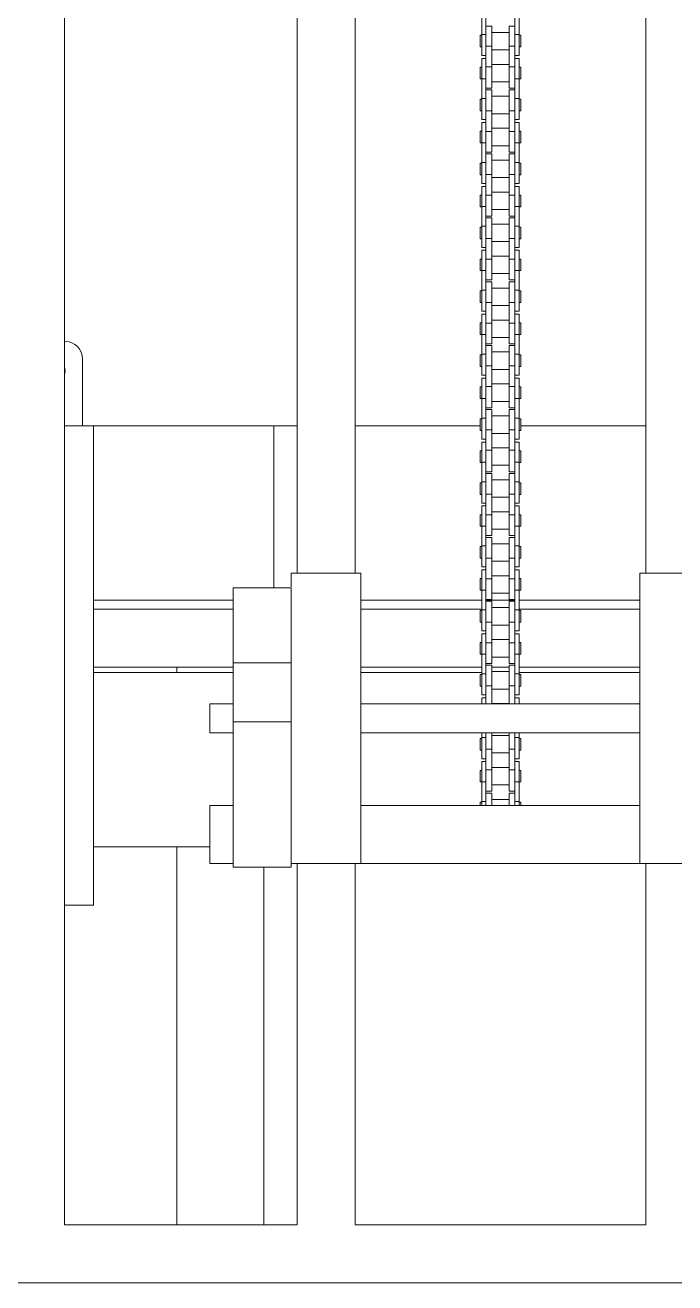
# Model space of a CAD drawing. Header units: millimetres. Extents: x 0 to 1189, y 0 to 841.
# Drawn here: x 546.3 to 568.66, y 412.5 to 455.79 of the extents above; entities that cross this region are included whole.
import ezdxf

# ---------------------------------------------------------------- set-up
doc = ezdxf.new("R2010")
doc.units = ezdxf.units.MM

msp = doc.modelspace()

# ---------------------------------------------------------------- linework, layer by layer
at = {"color": 7, "linetype": 'Continuous', "lineweight": 15}
for p, q in [((557.656, 436.932), (557.656, 506.504)), ((567.656, 436.932), (567.656, 506.504)), ((555.656, 436.932), (555.656, 484.504)), ((547.656, 462.064), (547.656, 414.504)), ((562.016, 455.466), (562.016, 456.143)), ((562.156, 455.546), (562.156, 456.035)), ((563.156, 455.546), (563.156, 456.035)), ((563.296, 455.466), (563.296, 456.143)), ((562.016, 455.439), (561.956, 455.439)), ((561.956, 455.439), (561.956, 455.039)), ((562.016, 454.739), (562.016, 455.466)), ((562.016, 455.466), (562.156, 455.466)), ((562.356, 455.759), (562.156, 455.759)), ((562.156, 455.064), (562.156, 455.546)), ((562.356, 455.064), (562.356, 455.759)), ((562.956, 455.539), (562.356, 455.539)), ((563.156, 455.759), (562.956, 455.759)), ((562.956, 455.064), (562.956, 455.759)), ((563.156, 455.064), (563.156, 455.546)), ((563.296, 455.466), (563.156, 455.466)), ((563.296, 454.739), (563.296, 455.466)), ((563.356, 455.439), (563.296, 455.439)), ((563.356, 455.439), (563.356, 455.039)), ((561.956, 455.039), (562.016, 455.039)), ((562.156, 455.064), (562.356, 455.064)), ((562.156, 454.354), (562.156, 455.064)), ((562.356, 454.354), (562.356, 455.064)), ((562.356, 454.939), (562.956, 454.939)), ((563.156, 455.064), (562.956, 455.064)), ((562.956, 454.354), (562.956, 455.064)), ((563.156, 454.354), (563.156, 455.064)), ((563.296, 455.039), (563.356, 455.039)), ((562.016, 454.739), (562.156, 454.739)), ((562.156, 454.64), (562.016, 454.64)), ((562.016, 453.944), (562.016, 454.64)), ((563.156, 454.739), (563.296, 454.739)), ((563.296, 454.64), (563.156, 454.64)), ((563.296, 453.944), (563.296, 454.64)), ((562.016, 454.34), (561.956, 454.34)), ((561.956, 454.34), (561.956, 453.94)), ((562.156, 453.836), (562.156, 454.354)), ((562.156, 454.354), (562.356, 454.354)), ((562.956, 454.44), (562.356, 454.44)), ((562.356, 453.62), (562.356, 454.354)), ((563.156, 454.354), (562.956, 454.354)), ((562.956, 453.62), (562.956, 454.354)), ((563.156, 453.836), (563.156, 454.354)), ((563.356, 454.34), (563.296, 454.34)), ((563.356, 454.34), (563.356, 453.94)), ((561.956, 453.94), (562.016, 453.94)), ((562.016, 453.944), (562.156, 453.944)), ((562.016, 453.267), (562.016, 453.944)), ((562.156, 453.347), (562.156, 453.836)), ((562.356, 453.84), (562.956, 453.84)), ((563.296, 453.944), (563.156, 453.944)), ((563.156, 453.347), (563.156, 453.836)), ((563.296, 453.267), (563.296, 453.944)), ((563.296, 453.94), (563.356, 453.94)), ((562.016, 453.24), (561.956, 453.24)), ((561.956, 453.24), (561.956, 452.84)), ((562.016, 453.267), (562.156, 453.267)), ((562.016, 452.54), (562.016, 453.267)), ((562.156, 453.62), (562.356, 453.62)), ((562.356, 453.56), (562.156, 453.56)), ((562.156, 452.845), (562.156, 453.347)), ((562.356, 452.845), (562.356, 453.56)), ((562.956, 453.34), (562.356, 453.34)), ((562.956, 453.62), (563.156, 453.62)), ((563.156, 453.56), (562.956, 453.56)), ((562.956, 452.845), (562.956, 453.56)), ((563.156, 452.845), (563.156, 453.347)), ((563.296, 453.267), (563.156, 453.267)), ((563.296, 452.54), (563.296, 453.267)), ((563.356, 453.24), (563.296, 453.24)), ((563.356, 453.24), (563.356, 452.84)), ((561.956, 452.84), (562.016, 452.84)), ((562.156, 452.845), (562.356, 452.845)), ((562.156, 452.134), (562.156, 452.845)), ((562.356, 452.134), (562.356, 452.845)), ((563.156, 452.845), (562.956, 452.845)), ((562.956, 452.134), (562.956, 452.845)), ((563.156, 452.134), (563.156, 452.845)), ((563.296, 452.84), (563.356, 452.84)), ((562.016, 452.54), (562.156, 452.54)), ((562.156, 452.44), (562.016, 452.44)), ((562.016, 451.744), (562.016, 452.44)), ((562.356, 452.74), (562.956, 452.74)), ((563.156, 452.54), (563.296, 452.54)), ((563.296, 452.44), (563.156, 452.44)), ((563.296, 451.744), (563.296, 452.44)), ((562.016, 452.14), (561.956, 452.14)), ((561.956, 452.14), (561.956, 451.74)), ((562.156, 452.134), (562.356, 452.134)), ((562.156, 451.636), (562.156, 452.134)), ((562.956, 452.24), (562.356, 452.24)), ((562.356, 451.42), (562.356, 452.134)), ((563.156, 452.134), (562.956, 452.134)), ((562.956, 451.42), (562.956, 452.134)), ((563.156, 451.636), (563.156, 452.134)), ((563.356, 452.14), (563.296, 452.14)), ((563.356, 452.14), (563.356, 451.74)), ((561.956, 451.74), (562.016, 451.74)), ((562.016, 451.744), (562.156, 451.744)), ((562.016, 451.067), (562.016, 451.744)), ((562.156, 451.147), (562.156, 451.636)), ((562.356, 451.64), (562.956, 451.64)), ((563.296, 451.744), (563.156, 451.744)), ((563.156, 451.147), (563.156, 451.636)), ((563.296, 451.067), (563.296, 451.744)), ((563.296, 451.74), (563.356, 451.74)), ((562.016, 451.04), (561.956, 451.04)), ((561.956, 451.04), (561.956, 450.64)), ((562.016, 451.067), (562.156, 451.067)), ((562.016, 450.34), (562.016, 451.067)), ((562.156, 451.42), (562.356, 451.42)), ((562.356, 451.36), (562.156, 451.36)), ((562.156, 450.645), (562.156, 451.147)), ((562.356, 450.645), (562.356, 451.36)), ((562.956, 451.14), (562.356, 451.14)), ((562.956, 451.42), (563.156, 451.42)), ((563.156, 451.36), (562.956, 451.36)), ((562.956, 450.645), (562.956, 451.36)), ((563.156, 450.645), (563.156, 451.147)), ((563.296, 451.067), (563.156, 451.067)), ((563.296, 450.34), (563.296, 451.067)), ((563.356, 451.04), (563.296, 451.04)), ((563.356, 451.04), (563.356, 450.64)), ((561.956, 450.64), (562.016, 450.64)), ((562.156, 450.645), (562.356, 450.645)), ((562.156, 449.934), (562.156, 450.645)), ((562.356, 449.934), (562.356, 450.645)), ((563.156, 450.645), (562.956, 450.645)), ((562.956, 449.934), (562.956, 450.645)), ((563.156, 449.934), (563.156, 450.645)), ((563.296, 450.64), (563.356, 450.64)), ((562.016, 450.34), (562.156, 450.34)), ((562.156, 450.24), (562.016, 450.24)), ((562.016, 449.544), (562.016, 450.24)), ((562.356, 450.54), (562.956, 450.54)), ((563.156, 450.34), (563.296, 450.34)), ((563.296, 450.24), (563.156, 450.24)), ((563.296, 449.544), (563.296, 450.24)), ((562.016, 449.94), (561.956, 449.94)), ((561.956, 449.94), (561.956, 449.54)), ((562.156, 449.436), (562.156, 449.934)), ((562.156, 449.934), (562.356, 449.934)), ((562.956, 450.04), (562.356, 450.04)), ((562.356, 449.22), (562.356, 449.934)), ((563.156, 449.934), (562.956, 449.934)), ((562.956, 449.22), (562.956, 449.934)), ((563.156, 449.436), (563.156, 449.934)), ((563.356, 449.94), (563.296, 449.94)), ((563.356, 449.94), (563.356, 449.54)), ((561.956, 449.54), (562.016, 449.54)), ((562.016, 449.544), (562.156, 449.544)), ((562.016, 448.867), (562.016, 449.544)), ((562.156, 448.947), (562.156, 449.436)), ((562.356, 449.44), (562.956, 449.44)), ((563.296, 449.544), (563.156, 449.544)), ((563.156, 448.947), (563.156, 449.436)), ((563.296, 448.867), (563.296, 449.544)), ((563.296, 449.54), (563.356, 449.54)), ((562.016, 448.867), (562.156, 448.867)), ((562.016, 448.14), (562.016, 448.867)), ((562.156, 449.22), (562.356, 449.22)), ((562.356, 449.16), (562.156, 449.16)), ((562.156, 448.445), (562.156, 448.947)), ((562.356, 448.445), (562.356, 449.16)), ((562.956, 448.94), (562.356, 448.94)), ((562.956, 449.22), (563.156, 449.22)), ((563.156, 449.16), (562.956, 449.16)), ((562.956, 448.445), (562.956, 449.16)), ((563.156, 448.445), (563.156, 448.947)), ((563.296, 448.867), (563.156, 448.867)), ((563.296, 448.14), (563.296, 448.867)), ((562.016, 448.84), (561.956, 448.84)), ((561.956, 448.84), (561.956, 448.44)), ((561.956, 448.44), (562.016, 448.44)), ((562.156, 448.445), (562.356, 448.445)), ((562.156, 447.734), (562.156, 448.445)), ((562.356, 447.734), (562.356, 448.445)), ((563.156, 448.445), (562.956, 448.445)), ((562.956, 447.734), (562.956, 448.445)), ((563.156, 447.734), (563.156, 448.445)), ((563.356, 448.84), (563.296, 448.84)), ((563.296, 448.44), (563.356, 448.44)), ((563.356, 448.84), (563.356, 448.44)), ((562.016, 448.14), (562.156, 448.14)), ((562.156, 448.04), (562.016, 448.04)), ((562.016, 447.344), (562.016, 448.04)), ((562.356, 448.34), (562.956, 448.34)), ((563.156, 448.14), (563.296, 448.14)), ((563.296, 448.04), (563.156, 448.04)), ((563.296, 447.344), (563.296, 448.04)), ((562.016, 447.74), (561.956, 447.74)), ((561.956, 447.74), (561.956, 447.34)), ((562.156, 447.236), (562.156, 447.734)), ((562.156, 447.734), (562.356, 447.734)), ((562.956, 447.84), (562.356, 447.84)), ((562.356, 447.02), (562.356, 447.734)), ((563.156, 447.734), (562.956, 447.734)), ((562.956, 447.02), (562.956, 447.734)), ((563.156, 447.236), (563.156, 447.734)), ((563.356, 447.74), (563.296, 447.74)), ((563.356, 447.74), (563.356, 447.34)), ((561.956, 447.34), (562.016, 447.34)), ((562.016, 447.344), (562.156, 447.344)), ((562.016, 446.667), (562.016, 447.344)), ((562.156, 446.747), (562.156, 447.236)), ((562.356, 447.24), (562.956, 447.24)), ((563.296, 447.344), (563.156, 447.344)), ((563.156, 446.747), (563.156, 447.236)), ((563.296, 446.667), (563.296, 447.344)), ((563.296, 447.34), (563.356, 447.34)), ((562.156, 447.02), (562.356, 447.02)), ((562.356, 446.96), (562.156, 446.96)), ((562.156, 446.245), (562.156, 446.747)), ((562.356, 446.245), (562.356, 446.96)), ((562.956, 446.74), (562.356, 446.74)), ((562.956, 447.02), (563.156, 447.02)), ((563.156, 446.96), (562.956, 446.96)), ((562.956, 446.245), (562.956, 446.96)), ((563.156, 446.245), (563.156, 446.747)), ((562.016, 446.64), (561.956, 446.64)), ((561.956, 446.64), (561.956, 446.24)), ((562.016, 446.667), (562.156, 446.667)), ((562.016, 445.94), (562.016, 446.667)), ((563.296, 446.667), (563.156, 446.667)), ((563.296, 445.94), (563.296, 446.667)), ((563.356, 446.64), (563.296, 446.64)), ((563.356, 446.64), (563.356, 446.24)), ((561.956, 446.24), (562.016, 446.24)), ((562.016, 445.94), (562.156, 445.94)), ((562.156, 445.84), (562.016, 445.84)), ((562.016, 445.144), (562.016, 445.84)), ((562.156, 446.245), (562.356, 446.245)), ((562.156, 445.534), (562.156, 446.245)), ((562.356, 445.534), (562.356, 446.245)), ((562.356, 446.14), (562.956, 446.14)), ((563.156, 446.245), (562.956, 446.245)), ((562.956, 445.534), (562.956, 446.245)), ((563.156, 445.534), (563.156, 446.245)), ((563.156, 445.94), (563.296, 445.94)), ((563.296, 445.84), (563.156, 445.84)), ((563.296, 446.24), (563.356, 446.24)), ((563.296, 445.144), (563.296, 445.84)), ((562.016, 445.54), (561.956, 445.54)), ((561.956, 445.54), (561.956, 445.14)), ((562.156, 445.036), (562.156, 445.534)), ((562.156, 445.534), (562.356, 445.534)), ((562.956, 445.64), (562.356, 445.64)), ((562.356, 444.82), (562.356, 445.534)), ((563.156, 445.534), (562.956, 445.534)), ((562.956, 444.82), (562.956, 445.534)), ((563.156, 445.036), (563.156, 445.534)), ((563.356, 445.54), (563.296, 445.54)), ((563.356, 445.54), (563.356, 445.14)), ((561.956, 445.14), (562.016, 445.14)), ((562.016, 445.144), (562.156, 445.144)), ((562.016, 444.467), (562.016, 445.144)), ((562.156, 444.547), (562.156, 445.036)), ((562.356, 445.04), (562.956, 445.04)), ((563.296, 445.144), (563.156, 445.144)), ((563.156, 444.547), (563.156, 445.036)), ((563.296, 444.467), (563.296, 445.144)), ((563.296, 445.14), (563.356, 445.14)), ((547.679, 444.904), (547.656, 444.904)), ((562.156, 444.82), (562.356, 444.82)), ((562.356, 444.76), (562.156, 444.76)), ((562.156, 444.065), (562.156, 444.547)), ((562.356, 444.065), (562.356, 444.76)), ((562.956, 444.54), (562.356, 444.54)), ((562.956, 444.82), (563.156, 444.82)), ((563.156, 444.76), (562.956, 444.76)), ((562.956, 444.065), (562.956, 444.76)), ((563.156, 444.065), (563.156, 444.547)), ((548.279, 442.004), (548.279, 444.304)), ((562.016, 444.44), (561.956, 444.44)), ((561.956, 444.44), (561.956, 444.04)), ((562.016, 443.74), (562.016, 444.467)), ((562.016, 444.467), (562.156, 444.467)), ((563.296, 444.467), (563.156, 444.467)), ((563.296, 443.74), (563.296, 444.467)), ((563.356, 444.44), (563.296, 444.44)), ((563.356, 444.44), (563.356, 444.04)), ((561.956, 444.04), (562.016, 444.04)), ((562.016, 443.74), (562.156, 443.74)), ((562.156, 444.065), (562.356, 444.065)), ((562.156, 443.355), (562.156, 444.065)), ((562.356, 443.355), (562.356, 444.065)), ((562.356, 443.94), (562.956, 443.94)), ((563.156, 444.065), (562.956, 444.065)), ((562.956, 443.355), (562.956, 444.065)), ((563.156, 443.355), (563.156, 444.065)), ((563.156, 443.74), (563.296, 443.74)), ((563.296, 444.04), (563.356, 444.04)), ((562.016, 443.34), (561.956, 443.34)), ((561.956, 443.34), (561.956, 442.94)), ((562.156, 443.64), (562.016, 443.64)), ((562.016, 442.945), (562.016, 443.64)), ((562.156, 442.837), (562.156, 443.355)), ((562.156, 443.355), (562.356, 443.355)), ((562.956, 443.44), (562.356, 443.44)), ((562.356, 442.62), (562.356, 443.355)), ((563.156, 443.355), (562.956, 443.355)), ((562.956, 442.62), (562.956, 443.355)), ((563.296, 443.64), (563.156, 443.64)), ((563.156, 442.837), (563.156, 443.355)), ((563.296, 442.945), (563.296, 443.64)), ((563.356, 443.34), (563.296, 443.34)), ((563.356, 443.34), (563.356, 442.94)), ((561.956, 442.94), (562.016, 442.94)), ((562.016, 442.945), (562.156, 442.945)), ((562.016, 442.268), (562.016, 442.945)), ((562.156, 442.348), (562.156, 442.837)), ((562.356, 442.84), (562.956, 442.84)), ((563.296, 442.945), (563.156, 442.945)), ((563.156, 442.348), (563.156, 442.837)), ((563.296, 442.268), (563.296, 442.945)), ((563.296, 442.94), (563.356, 442.94)), ((562.156, 442.62), (562.356, 442.62)), ((562.356, 442.56), (562.156, 442.56)), ((562.356, 441.866), (562.356, 442.56)), ((562.956, 442.62), (563.156, 442.62)), ((563.156, 442.56), (562.956, 442.56)), ((562.956, 441.866), (562.956, 442.56)), ((548.656, 442.004), (547.656, 442.004)), ((548.656, 442.004), (548.656, 425.504)), ((554.856, 442.004), (548.656, 442.004)), ((554.856, 442.004), (554.856, 436.418)), ((555.656, 442.004), (554.856, 442.004)), ((561.956, 442.004), (557.656, 442.004)), ((562.016, 442.24), (561.956, 442.24)), ((561.956, 442.24), (561.956, 441.84)), ((562.016, 442.268), (562.156, 442.268)), ((562.016, 441.54), (562.016, 442.268)), ((562.156, 441.866), (562.156, 442.348)), ((562.956, 442.34), (562.356, 442.34)), ((563.156, 441.866), (563.156, 442.348)), ((563.296, 442.268), (563.156, 442.268)), ((563.296, 441.54), (563.296, 442.268)), ((563.356, 442.24), (563.296, 442.24)), ((563.356, 442.24), (563.356, 441.84)), ((567.656, 442.004), (563.356, 442.004)), ((561.956, 441.84), (562.016, 441.84)), ((562.016, 441.54), (562.156, 441.54)), ((562.156, 441.866), (562.356, 441.866)), ((562.156, 441.156), (562.156, 441.866)), ((562.356, 441.156), (562.356, 441.866)), ((562.356, 441.74), (562.956, 441.74)), ((563.156, 441.866), (562.956, 441.866)), ((562.956, 441.156), (562.956, 441.866)), ((563.156, 441.156), (563.156, 441.866)), ((563.156, 441.54), (563.296, 441.54)), ((563.296, 441.84), (563.356, 441.84)), ((562.016, 441.141), (561.956, 441.141)), ((561.956, 441.141), (561.956, 440.741)), ((562.156, 441.441), (562.016, 441.441)), ((562.016, 440.746), (562.016, 441.441)), ((562.156, 441.156), (562.356, 441.156)), ((562.156, 440.638), (562.156, 441.156)), ((562.956, 441.241), (562.356, 441.241)), ((562.356, 440.421), (562.356, 441.156)), ((563.156, 441.156), (562.956, 441.156)), ((562.956, 440.421), (562.956, 441.156)), ((563.296, 441.441), (563.156, 441.441)), ((563.156, 440.638), (563.156, 441.156)), ((563.296, 440.746), (563.296, 441.441)), ((563.356, 441.141), (563.296, 441.141)), ((563.356, 441.141), (563.356, 440.741)), ((561.956, 440.741), (562.016, 440.741)), ((562.016, 440.746), (562.156, 440.746)), ((562.016, 440.069), (562.016, 440.746)), ((562.356, 440.641), (562.956, 440.641)), ((563.296, 440.746), (563.156, 440.746)), ((563.296, 440.069), (563.296, 440.746)), ((563.296, 440.741), (563.356, 440.741)), ((562.156, 440.149), (562.156, 440.638)), ((562.156, 440.421), (562.356, 440.421)), ((562.356, 440.361), (562.156, 440.361)), ((562.356, 439.647), (562.356, 440.361)), ((562.956, 440.421), (563.156, 440.421)), ((563.156, 440.361), (562.956, 440.361)), ((562.956, 439.647), (562.956, 440.361)), ((563.156, 440.149), (563.156, 440.638)), ((562.016, 440.041), (561.956, 440.041)), ((561.956, 440.041), (561.956, 439.641)), ((562.016, 439.341), (562.016, 440.069)), ((562.016, 440.069), (562.156, 440.069)), ((562.156, 439.647), (562.156, 440.149)), ((562.956, 440.141), (562.356, 440.141)), ((563.156, 439.647), (563.156, 440.149)), ((563.296, 440.069), (563.156, 440.069)), ((563.296, 439.341), (563.296, 440.069)), ((563.356, 440.041), (563.296, 440.041)), ((563.356, 440.041), (563.356, 439.641)), ((561.956, 439.641), (562.016, 439.641)), ((562.016, 439.341), (562.156, 439.341)), ((562.156, 439.647), (562.356, 439.647)), ((562.156, 438.936), (562.156, 439.647)), ((562.356, 438.936), (562.356, 439.647)), ((562.356, 439.541), (562.956, 439.541)), ((563.156, 439.647), (562.956, 439.647)), ((562.956, 438.936), (562.956, 439.647)), ((563.156, 438.936), (563.156, 439.647)), ((563.156, 439.341), (563.296, 439.341)), ((563.296, 439.641), (563.356, 439.641)), ((562.016, 438.941), (561.956, 438.941)), ((561.956, 438.941), (561.956, 438.541)), ((562.156, 439.241), (562.016, 439.241)), ((562.016, 438.546), (562.016, 439.241)), ((562.156, 438.438), (562.156, 438.936)), ((562.156, 438.936), (562.356, 438.936)), ((562.956, 439.041), (562.356, 439.041)), ((562.356, 438.221), (562.356, 438.936)), ((563.156, 438.936), (562.956, 438.936)), ((562.956, 438.221), (562.956, 438.936)), ((563.296, 439.241), (563.156, 439.241)), ((563.156, 438.438), (563.156, 438.936)), ((563.296, 438.546), (563.296, 439.241)), ((563.356, 438.941), (563.296, 438.941)), ((563.356, 438.941), (563.356, 438.541)), ((561.956, 438.541), (562.016, 438.541)), ((562.016, 438.546), (562.156, 438.546)), ((562.016, 437.869), (562.016, 438.546)), ((563.296, 438.546), (563.156, 438.546)), ((563.296, 437.869), (563.296, 438.546)), ((563.296, 438.541), (563.356, 438.541)), ((562.156, 437.949), (562.156, 438.438)), ((562.156, 438.221), (562.356, 438.221)), ((562.356, 438.161), (562.156, 438.161)), ((562.356, 438.441), (562.956, 438.441)), ((562.356, 437.447), (562.356, 438.161)), ((562.956, 438.221), (563.156, 438.221)), ((563.156, 438.161), (562.956, 438.161)), ((562.956, 437.447), (562.956, 438.161)), ((563.156, 437.949), (563.156, 438.438)), ((562.016, 437.841), (561.956, 437.841)), ((561.956, 437.841), (561.956, 437.441)), ((562.016, 437.141), (562.016, 437.869)), ((562.016, 437.869), (562.156, 437.869)), ((562.156, 437.447), (562.156, 437.949)), ((562.956, 437.941), (562.356, 437.941)), ((563.156, 437.447), (563.156, 437.949)), ((563.296, 437.869), (563.156, 437.869)), ((563.296, 437.141), (563.296, 437.869)), ((563.356, 437.841), (563.296, 437.841)), ((563.356, 437.841), (563.356, 437.441)), ((561.956, 437.441), (562.016, 437.441)), ((562.156, 437.447), (562.356, 437.447)), ((562.156, 436.736), (562.156, 437.447)), ((562.356, 436.736), (562.356, 437.447)), ((562.356, 437.341), (562.956, 437.341)), ((563.156, 437.447), (562.956, 437.447)), ((562.956, 436.736), (562.956, 437.447)), ((563.156, 436.736), (563.156, 437.447)), ((563.296, 437.441), (563.356, 437.441)), ((557.856, 436.932), (555.456, 436.932)), ((555.456, 436.453), (555.456, 436.932)), ((557.856, 426.932), (557.856, 436.932)), ((562.016, 437.141), (562.156, 437.141)), ((562.156, 437.041), (562.016, 437.041)), ((562.016, 436.346), (562.016, 437.041)), ((562.956, 436.841), (562.356, 436.841)), ((563.156, 437.141), (563.296, 437.141)), ((563.296, 437.041), (563.156, 437.041)), ((563.296, 436.346), (563.296, 437.041)), ((569.856, 436.932), (567.456, 436.932)), ((567.456, 426.932), (567.456, 436.932)), ((555.456, 436.418), (553.456, 436.418)), ((562.016, 436.741), (561.956, 436.741)), ((561.956, 436.741), (561.956, 436.341)), ((561.956, 436.341), (562.016, 436.341)), ((562.016, 436.346), (562.156, 436.346)), ((562.016, 435.669), (562.016, 436.346)), ((562.156, 436.238), (562.156, 436.736)), ((562.156, 436.736), (562.356, 436.736)), ((562.356, 436.021), (562.356, 436.736)), ((563.156, 436.736), (562.956, 436.736)), ((562.956, 436.021), (562.956, 436.736)), ((563.156, 436.238), (563.156, 436.736)), ((563.296, 436.346), (563.156, 436.346)), ((563.356, 436.741), (563.296, 436.741)), ((563.296, 435.669), (563.296, 436.346)), ((563.296, 436.341), (563.356, 436.341)), ((563.356, 436.741), (563.356, 436.341)), ((553.456, 436.004), (548.656, 436.004)), ((562.016, 436.004), (557.856, 436.004)), ((562.156, 435.749), (562.156, 436.238)), ((562.156, 436.021), (562.356, 436.021)), ((563.156, 436.004), (562.156, 436.004)), ((562.356, 435.961), (562.156, 435.961)), ((562.356, 436.241), (562.956, 436.241)), ((562.356, 435.247), (562.356, 435.961)), ((562.956, 436.021), (563.156, 436.021)), ((563.156, 435.961), (562.956, 435.961)), ((562.956, 435.247), (562.956, 435.961)), ((563.156, 435.749), (563.156, 436.238)), ((567.456, 436.004), (563.296, 436.004)), ((553.456, 435.691), (548.656, 435.691)), ((562.016, 435.691), (557.856, 435.691)), ((562.016, 435.641), (561.956, 435.641)), ((561.956, 435.641), (561.956, 435.241)), ((562.016, 434.941), (562.016, 435.669)), ((562.016, 435.669), (562.156, 435.669)), ((562.156, 435.247), (562.156, 435.749)), ((562.956, 435.741), (562.356, 435.741)), ((563.156, 435.247), (563.156, 435.749)), ((563.296, 435.669), (563.156, 435.669)), ((567.456, 435.691), (563.296, 435.691)), ((563.296, 434.941), (563.296, 435.669)), ((563.356, 435.641), (563.296, 435.641)), ((563.356, 435.641), (563.356, 435.241)), ((561.956, 435.241), (562.016, 435.241)), ((562.156, 435.247), (562.356, 435.247)), ((562.156, 434.536), (562.156, 435.247)), ((562.356, 434.536), (562.356, 435.247)), ((562.356, 435.141), (562.956, 435.141)), ((563.156, 435.247), (562.956, 435.247)), ((562.956, 434.536), (562.956, 435.247)), ((563.156, 434.536), (563.156, 435.247)), ((563.296, 435.241), (563.356, 435.241)), ((562.016, 434.941), (562.156, 434.941)), ((562.156, 434.841), (562.016, 434.841)), ((562.016, 434.146), (562.016, 434.841)), ((562.956, 434.641), (562.356, 434.641)), ((563.156, 434.941), (563.296, 434.941)), ((563.296, 434.841), (563.156, 434.841)), ((563.296, 434.146), (563.296, 434.841)), ((562.016, 434.541), (561.956, 434.541)), ((561.956, 434.541), (561.956, 434.141)), ((562.016, 434.146), (562.156, 434.146)), ((562.016, 433.469), (562.016, 434.146)), ((562.156, 434.038), (562.156, 434.536)), ((562.156, 434.536), (562.356, 434.536)), ((562.356, 433.821), (562.356, 434.536)), ((563.156, 434.536), (562.956, 434.536)), ((562.956, 433.821), (562.956, 434.536)), ((563.156, 434.038), (563.156, 434.536)), ((563.296, 434.146), (563.156, 434.146)), ((563.356, 434.541), (563.296, 434.541)), ((563.296, 433.469), (563.296, 434.146)), ((563.356, 434.541), (563.356, 434.141)), ((555.456, 433.841), (553.456, 433.841)), ((553.456, 433.841), (553.456, 431.814)), ((555.456, 433.841), (555.456, 431.923)), ((561.956, 434.141), (562.016, 434.141)), ((562.156, 433.549), (562.156, 434.038)), ((562.156, 433.821), (562.356, 433.821)), ((562.356, 433.761), (562.156, 433.761)), ((562.356, 434.041), (562.956, 434.041)), ((562.356, 433.047), (562.356, 433.761)), ((562.956, 433.821), (563.156, 433.821)), ((563.156, 433.761), (562.956, 433.761)), ((562.956, 433.047), (562.956, 433.761)), ((563.156, 433.549), (563.156, 434.038)), ((563.296, 434.141), (563.356, 434.141)), ((553.456, 433.691), (548.656, 433.691)), ((553.456, 433.504), (548.656, 433.504)), ((551.516, 433.691), (551.516, 433.504)), ((562.016, 433.691), (557.856, 433.691)), ((562.016, 433.504), (557.856, 433.504)), ((562.016, 433.441), (561.956, 433.441)), ((561.956, 433.441), (561.956, 433.041)), ((562.016, 433.469), (562.156, 433.469)), ((562.016, 432.741), (562.016, 433.469)), ((562.156, 433.047), (562.156, 433.549)), ((562.956, 433.691), (562.356, 433.691)), ((562.956, 433.541), (562.356, 433.541)), ((563.156, 433.047), (563.156, 433.549)), ((563.296, 433.469), (563.156, 433.469)), ((567.456, 433.691), (563.296, 433.691)), ((567.456, 433.504), (563.296, 433.504)), ((563.296, 432.741), (563.296, 433.469)), ((563.356, 433.441), (563.296, 433.441)), ((563.356, 433.441), (563.356, 433.041)), ((561.956, 433.041), (562.016, 433.041)), ((562.156, 433.047), (562.356, 433.047)), ((562.156, 432.432), (562.156, 433.047)), ((562.356, 432.432), (562.356, 433.047)), ((562.356, 432.941), (562.956, 432.941)), ((563.156, 433.047), (562.956, 433.047)), ((562.956, 432.432), (562.956, 433.047)), ((563.156, 432.432), (563.156, 433.047)), ((563.296, 433.041), (563.356, 433.041)), ((553.456, 432.432), (552.656, 432.432)), ((552.656, 432.432), (552.656, 431.432)), ((567.456, 432.432), (557.856, 432.432)), ((562.016, 432.741), (562.156, 432.741)), ((562.156, 432.641), (562.016, 432.641)), ((562.016, 432.432), (562.016, 432.641)), ((562.956, 432.441), (562.356, 432.441)), ((563.156, 432.741), (563.296, 432.741)), ((563.296, 432.641), (563.156, 432.641)), ((563.296, 432.432), (563.296, 432.641)), ((555.456, 431.814), (553.456, 431.814)), ((553.456, 431.814), (553.456, 426.814)), ((555.456, 426.932), (555.456, 431.923)), ((552.656, 431.432), (553.456, 431.432)), ((557.856, 431.432), (567.456, 431.432)), ((562.016, 431.241), (561.956, 431.241)), ((561.956, 431.241), (561.956, 430.841)), ((562.016, 431.269), (562.016, 431.432)), ((562.016, 431.269), (562.156, 431.269)), ((562.016, 430.541), (562.016, 431.269)), ((562.156, 431.349), (562.156, 431.432)), ((562.156, 430.867), (562.156, 431.349)), ((562.356, 430.867), (562.356, 431.432)), ((562.956, 431.341), (562.356, 431.341)), ((562.956, 430.867), (562.956, 431.432)), ((563.156, 431.349), (563.156, 431.432)), ((563.156, 430.867), (563.156, 431.349)), ((563.296, 431.269), (563.156, 431.269)), ((563.296, 431.269), (563.296, 431.432)), ((563.296, 430.541), (563.296, 431.269)), ((563.356, 431.241), (563.296, 431.241)), ((563.356, 431.241), (563.356, 430.841)), ((561.956, 430.841), (562.016, 430.841)), ((562.156, 430.867), (562.356, 430.867)), ((562.156, 430.157), (562.156, 430.867)), ((562.356, 430.157), (562.356, 430.867)), ((562.356, 430.741), (562.956, 430.741)), ((563.156, 430.867), (562.956, 430.867)), ((562.956, 430.157), (562.956, 430.867)), ((563.156, 430.157), (563.156, 430.867)), ((563.296, 430.841), (563.356, 430.841)), ((562.016, 430.541), (562.156, 430.541)), ((562.156, 430.442), (562.016, 430.442)), ((562.016, 429.747), (562.016, 430.442)), ((563.156, 430.541), (563.296, 430.541)), ((563.296, 430.442), (563.156, 430.442)), ((563.296, 429.747), (563.296, 430.442)), ((562.016, 430.142), (561.956, 430.142)), ((561.956, 430.142), (561.956, 429.742)), ((562.156, 430.157), (562.356, 430.157)), ((562.156, 429.639), (562.156, 430.157)), ((562.956, 430.242), (562.356, 430.242)), ((562.356, 429.422), (562.356, 430.157)), ((563.156, 430.157), (562.956, 430.157)), ((562.956, 429.422), (562.956, 430.157)), ((563.156, 429.639), (563.156, 430.157)), ((563.356, 430.142), (563.296, 430.142)), ((563.356, 430.142), (563.356, 429.742)), ((561.956, 429.742), (562.016, 429.742)), ((562.016, 429.747), (562.156, 429.747)), ((562.016, 429.07), (562.016, 429.747)), ((562.156, 429.15), (562.156, 429.639)), ((562.156, 429.422), (562.356, 429.422)), ((562.356, 429.642), (562.956, 429.642)), ((562.956, 429.422), (563.156, 429.422)), ((563.296, 429.747), (563.156, 429.747)), ((563.156, 429.15), (563.156, 429.639)), ((563.296, 429.07), (563.296, 429.747)), ((563.296, 429.742), (563.356, 429.742)), ((562.016, 429.042), (561.956, 429.042)), ((561.956, 429.042), (561.956, 428.932)), ((562.016, 429.07), (562.156, 429.07)), ((562.016, 428.932), (562.016, 429.07)), ((562.356, 429.362), (562.156, 429.362)), ((562.156, 428.932), (562.156, 429.15)), ((562.356, 428.932), (562.356, 429.362)), ((562.956, 429.142), (562.356, 429.142)), ((563.156, 429.362), (562.956, 429.362)), ((562.956, 428.932), (562.956, 429.362)), ((563.156, 428.932), (563.156, 429.15)), ((563.296, 429.07), (563.156, 429.07)), ((563.296, 428.932), (563.296, 429.07)), ((563.356, 429.042), (563.296, 429.042)), ((563.356, 429.042), (563.356, 428.932)), ((553.456, 428.932), (552.656, 428.932)), ((552.656, 426.932), (552.656, 428.932)), ((567.456, 428.932), (557.856, 428.932)), ((552.656, 427.504), (548.656, 427.504)), ((551.516, 427.504), (551.516, 414.504)), ((553.456, 426.932), (552.656, 426.932)), ((555.456, 426.814), (553.456, 426.814)), ((554.516, 414.504), (554.516, 426.814)), ((555.456, 426.932), (555.456, 426.814)), ((557.856, 426.932), (555.456, 426.932)), ((555.656, 414.504), (555.656, 426.932)), ((557.656, 414.504), (557.656, 426.932)), ((567.456, 426.932), (557.856, 426.932)), ((569.856, 426.932), (567.456, 426.932)), ((567.656, 414.504), (567.656, 426.932)), ((548.656, 425.504), (547.656, 425.504)), ((547.656, 414.504), (555.656, 414.504)), ((557.656, 414.504), (567.656, 414.504)), ((545.656, 412.504), (579.656, 412.504))]:
    msp.add_line(p, q, dxfattribs=at)
at = {"color": 7, "linetype": 'Continuous', "lineweight": 15, "flags": 128}
msp.add_lwpolyline([(547.656, 443.757), (547.679, 443.891), (547.656, 444.025)], dxfattribs=at)
at = {"color": 7, "linetype": 'Continuous', "lineweight": 15}
msp.add_arc((547.679, 444.304), 0.6, 0, 90, dxfattribs=at)
for points in [[(553.456, 436.418), (553.456, 436.1), (553.456, 435.508), (553.456, 434.76), (553.456, 434.201), (553.456, 433.96), (553.456, 433.841)], [(555.456, 436.418), (555.456, 436.1), (555.456, 435.508), (555.456, 434.76), (555.456, 434.201), (555.456, 433.96), (555.456, 433.841)]]:
    msp.add_open_spline(points, degree=3, knots=[0, 0, 0, 0, 0.3224228, 0.6020333, 0.8032842, 1, 1, 1, 1], dxfattribs=at)

doc.saveas('drawing.dxf')
